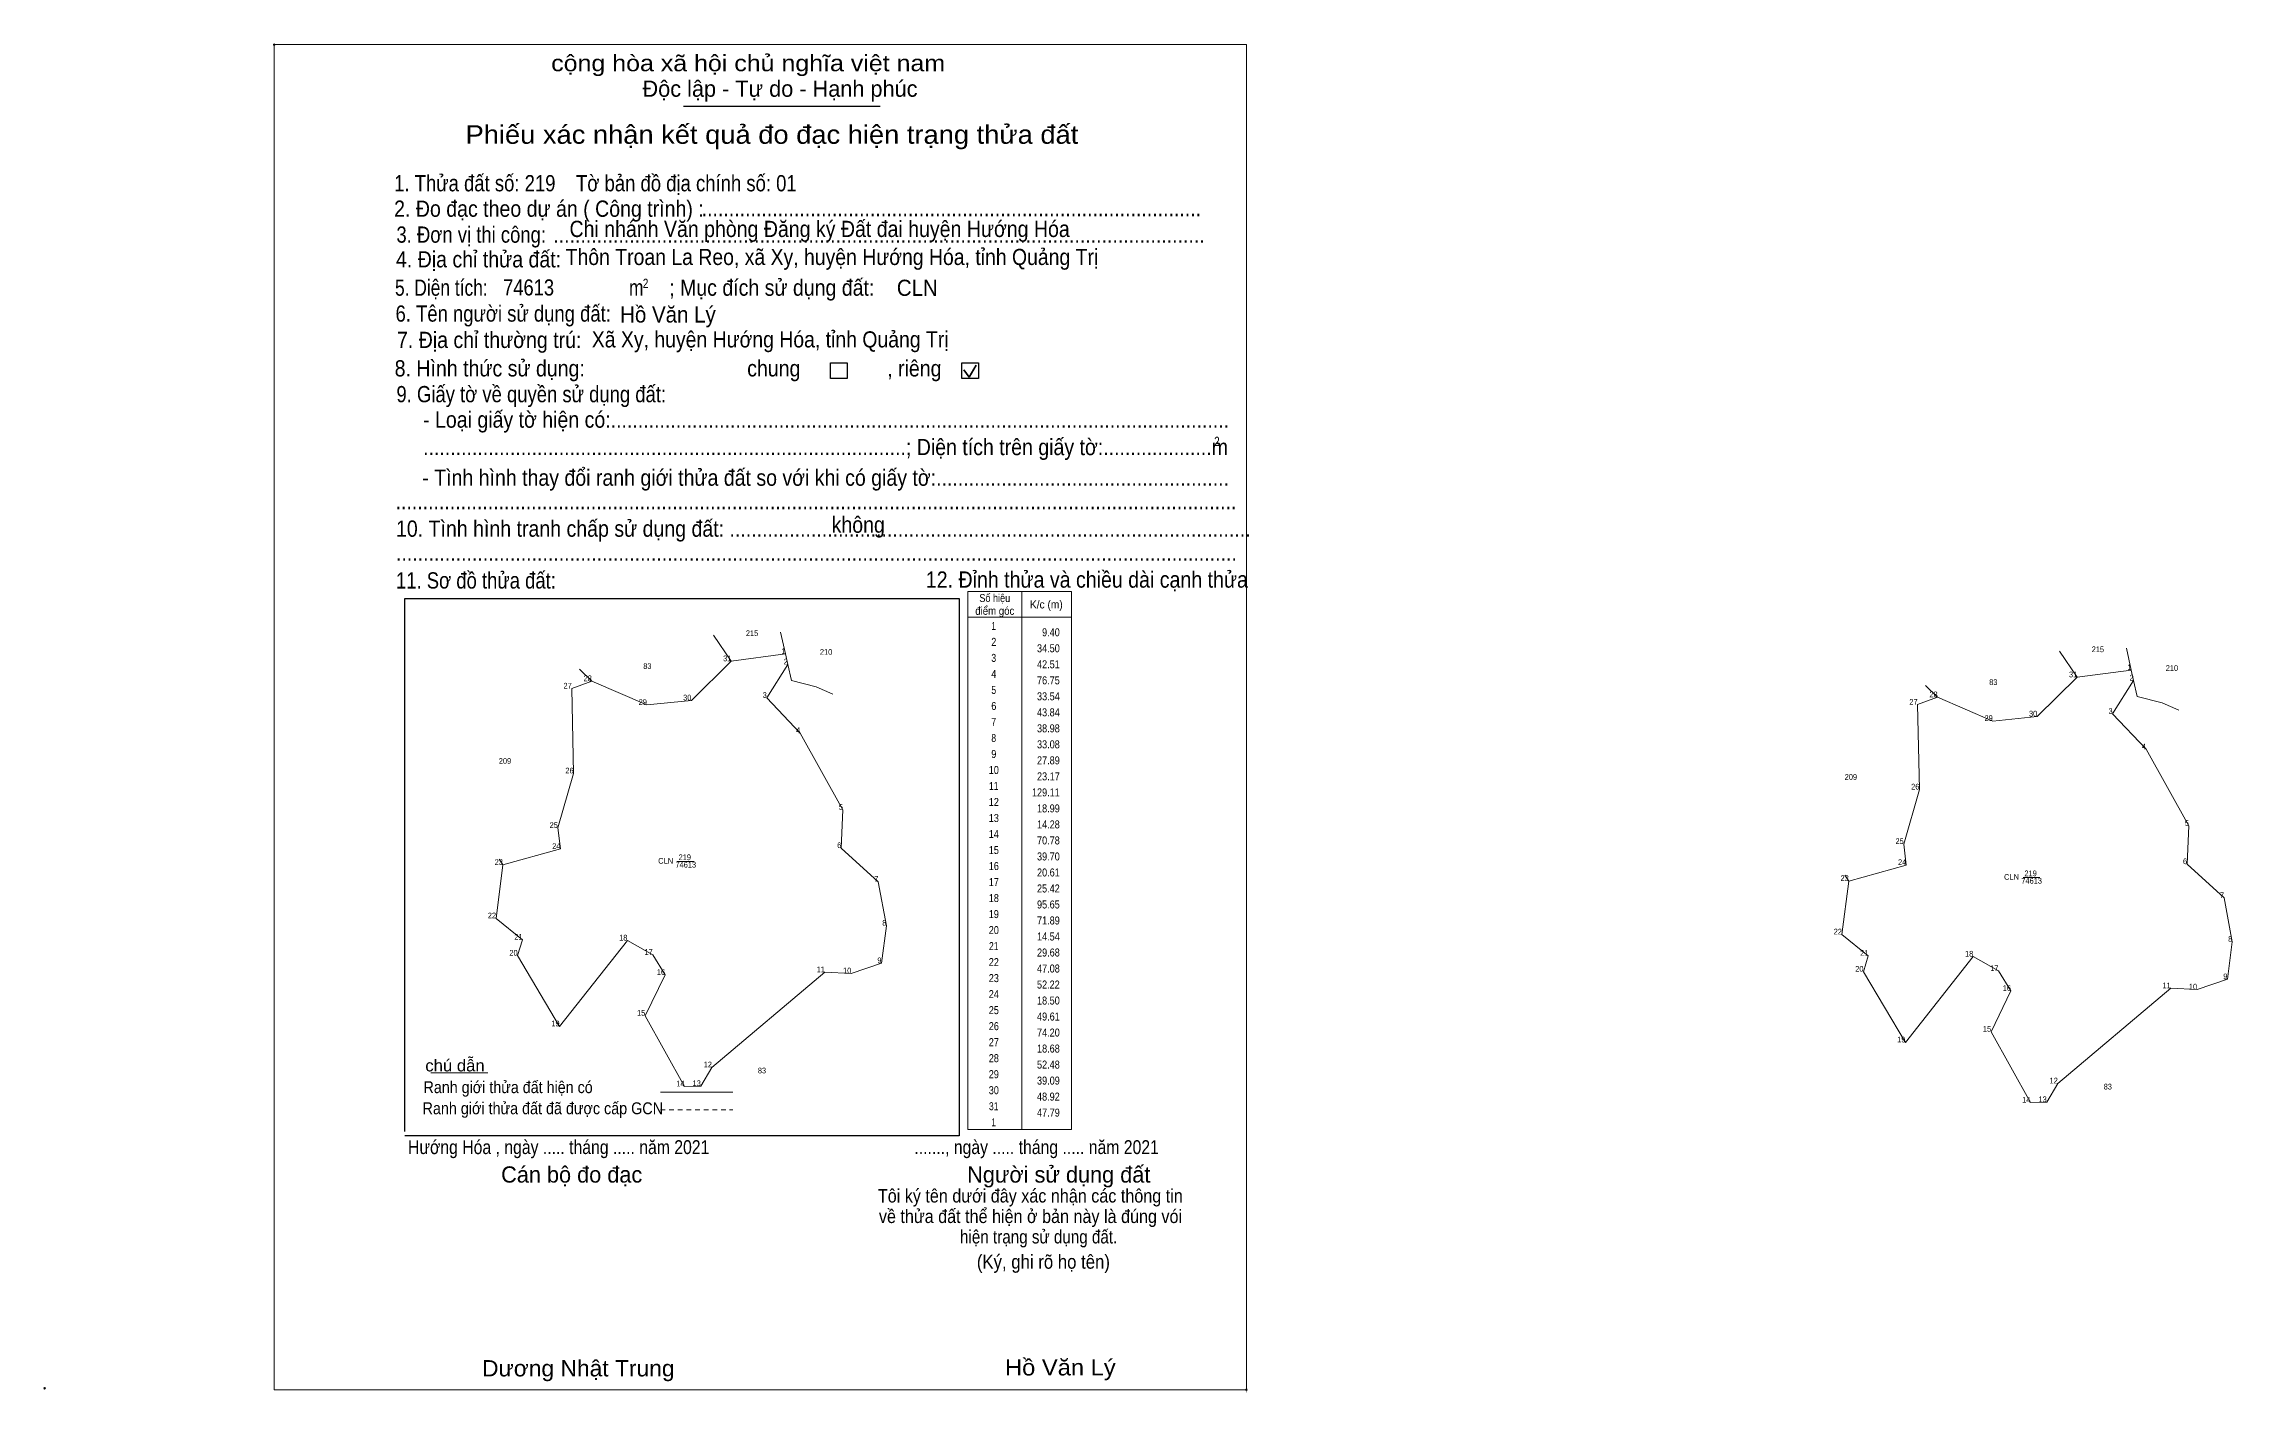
# Model space of a CAD drawing. Header units: metres. Extents: x 550759 to 554593, y 1816617 to 1817959.
# Drawn here: x 552679 to 554593, y 1816617 to 1817796 of the extents above; entities that cross this region are included whole.
import ezdxf
from ezdxf.enums import TextEntityAlignment as Align

# ---------------------------------------------------------------- set-up
doc = ezdxf.new("R2010")
doc.units = ezdxf.units.M
doc.header["$LTSCALE"] = 2.8
doc.header["$PDMODE"] = 32
doc.header["$PDSIZE"] = 1.4
doc.linetypes.add('SHORT_DASHED', pattern=[2.7, 1.5, -1.2])
for name, color, linetype, lineweight in [('1', 7, 'SHORT_DASHED', 13), ('10', 7, 'Continuous', 13), ('17', 7, 'Continuous', 13), ('2', 7, 'Continuous', 13), ('6', 7, 'Continuous', 13), ('63', 7, 'Continuous', 13)]:
    doc.layers.add(name, color=color, linetype=linetype, lineweight=lineweight)

msp = doc.modelspace()

# ---------------------------------------------------------------- linework, layer by layer
at = {"layer": '1', "linetype": 'Continuous'}
for points in [[(553327.83, 1817262.78), (553329.9, 1817253.61), (553311.49, 1817224.43), (553340.69, 1817193.54), (553378.18, 1817126.57), (553376.66, 1817093.06), (553409.05, 1817063.52), (553416.11, 1817025.18), (553411.85, 1816992.38), (553385.43, 1816983.45), (553362.28, 1816984.5), (553263.55, 1816901.3), (553253.85, 1816884.98), (553239.58, 1816884.6), (553205.23, 1816946.49), (553222.6, 1816982.19), (553211.71, 1816999.69), (553189.59, 1817012.22), (553130.28, 1816937.18), (553093.61, 1816999.01), (553097.81, 1817012.93), (553074.73, 1817031.59), (553080.71, 1817078.29), (553131.02, 1817092.3), (553128.79, 1817110.67), (553142.54, 1817158.34), (553140.94, 1817232.52), (553158.47, 1817238.98), (553206.67, 1817218.23), (553245.56, 1817222.15), (553280.47, 1817256.42)], [(554504.98, 1817248.73), (554507.05, 1817239.56), (554488.64, 1817210.38), (554517.84, 1817179.49), (554555.33, 1817112.52), (554553.81, 1817079.01), (554586.2, 1817049.47), (554593.26, 1817011.13), (554589, 1816978.33), (554562.58, 1816969.4), (554539.43, 1816970.45), (554440.7, 1816887.25), (554431, 1816870.93), (554416.73, 1816870.55), (554382.38, 1816932.44), (554399.75, 1816968.14), (554388.86, 1816985.64), (554366.74, 1816998.17), (554307.43, 1816923.13), (554270.76, 1816984.96), (554274.96, 1816998.88), (554251.88, 1817017.54), (554257.86, 1817064.24), (554308.17, 1817078.25), (554305.94, 1817096.62), (554319.69, 1817144.29), (554318.09, 1817218.47), (554335.62, 1817224.93), (554383.82, 1817204.18), (554422.71, 1817208.1), (554457.62, 1817242.37)]]:
    msp.add_lwpolyline(points, close=True, dxfattribs=at)
at = {"layer": '10'}
for p, q in [((553264.99, 1817279.33), (553280.47, 1817256.42)), ((554442.14, 1817265.28), (554457.62, 1817242.37))]:
    msp.add_line(p, q, dxfattribs=at)
for points in [[(553369.31, 1817227.59), (553354.79, 1817234.08), (553333.09, 1817239.54), (553329.9, 1817253.61), (553327.83, 1817262.78), (553323.49, 1817281.96)], [(554546.46, 1817213.54), (554531.94, 1817220.03), (554510.24, 1817225.49), (554507.05, 1817239.56), (554504.98, 1817248.73), (554500.64, 1817267.91)], [(553329.98, 1817253.73), (553329.9, 1817253.61), (553311.49, 1817224.43), (553340.69, 1817193.54), (553378.18, 1817126.57), (553376.66, 1817093.06), (553409.05, 1817063.52), (553416.11, 1817025.18), (553411.85, 1816992.38), (553385.43, 1816983.45), (553362.28, 1816984.5), (553263.55, 1816901.3), (553253.85, 1816884.98), (553239.58, 1816884.6), (553205.23, 1816946.49), (553222.6, 1816982.19), (553211.71, 1816999.69), (553189.59, 1817012.22), (553130.28, 1816937.18), (553093.61, 1816999.01), (553097.81, 1817012.93), (553074.73, 1817031.59), (553080.71, 1817078.29)], [(553147.73, 1817249.42), (553158.47, 1817238.98), (553140.94, 1817232.52), (553142.54, 1817158.34), (553128.79, 1817110.67), (553131.02, 1817092.3), (553080.71, 1817078.29), (553077.38, 1817083.32)], [(553158.47, 1817238.98), (553206.67, 1817218.23), (553245.56, 1817222.15), (553280.47, 1817256.42), (553327.83, 1817262.78)], [(554335.62, 1817224.93), (554383.82, 1817204.18), (554422.71, 1817208.1), (554457.62, 1817242.37), (554504.98, 1817248.73)], [(554507.13, 1817239.68), (554507.05, 1817239.56), (554488.64, 1817210.38), (554517.84, 1817179.49), (554555.33, 1817112.52), (554553.81, 1817079.01), (554586.2, 1817049.47), (554593.26, 1817011.13), (554589, 1816978.33), (554562.58, 1816969.4), (554539.43, 1816970.45), (554440.7, 1816887.25), (554431, 1816870.93), (554416.73, 1816870.55), (554382.38, 1816932.44), (554399.75, 1816968.14), (554388.86, 1816985.64), (554366.74, 1816998.17), (554307.43, 1816923.13), (554270.76, 1816984.96), (554274.96, 1816998.88), (554251.88, 1817017.54), (554257.86, 1817064.24)], [(554324.88, 1817235.37), (554335.62, 1817224.93), (554318.09, 1817218.47), (554319.69, 1817144.29), (554305.94, 1817096.62), (554308.17, 1817078.25), (554257.86, 1817064.24), (554254.53, 1817069.27)]]:
    msp.add_lwpolyline(points, dxfattribs=at)
at = {"layer": '17'}
msp.add_line((553017.54, 1816896.44), (553067.66, 1816896.44), dxfattribs=at)
at = {"layer": '2', "lineweight": 25}
for p, q in [((553238.81, 1817741.7), (553410.77, 1817741.7)), ((552994.98, 1817311.23), (553479.84, 1817311.23)), ((552994.98, 1816845.23), (552994.98, 1817311.23)), ((553479.84, 1816841.41), (552994.98, 1816841.41))]:
    msp.add_line(p, q, dxfattribs=at)
at = {"layer": '2', "lineweight": 35}
for p, q in [((553488.62, 1817504.92), (553494.51, 1817515.45)), ((553483.79, 1817511.21), (553488.62, 1817504.92))]:
    msp.add_line(p, q, dxfattribs=at)
at = {"layer": '2'}
msp.add_lwpolyline([(552880.65, 1817795.64), (553731.01, 1817795.64), (553731.01, 1816619.49), (552880.65, 1816619.49)], close=True, dxfattribs=at)
at = {"layer": '2', "lineweight": 25}
for points in [[(553367.21, 1817517.27), (553381.81, 1817517.27), (553381.81, 1817503.65), (553367.21, 1817503.65)], [(553482.11, 1817517.27), (553496.71, 1817517.27), (553496.71, 1817503.65), (553482.11, 1817503.65)]]:
    msp.add_lwpolyline(points, close=True, dxfattribs=at)
at = {"layer": '2'}
for p in [(552880.65, 1817795.64), (552679.84, 1816620.7), (553731, 1816619.49)]:
    msp.add_point(p, dxfattribs=at)
at = {"layer": '6'}
msp.add_line((553218.56, 1816879.54), (553281.92, 1816879.54), dxfattribs=at)
at = {"layer": '6', "linetype": 'SHORT_DASHED'}
msp.add_line((553218.56, 1816864.1), (553281.92, 1816864.1), dxfattribs=at)
at = {"layer": '63', "lineweight": 25}
msp.add_line((553479.84, 1817311.24), (553479.84, 1816841.42), dxfattribs=at)
at = {"layer": '63'}
for p, q in [((553534.46, 1817317.32), (553534.46, 1816846.92)), ((553534.46, 1817317.32), (553534.46, 1816846.92)), ((553487.42, 1817294.92), (553578.14, 1817294.92)), ((553233.11, 1817081.37), (553247.95, 1817081.37)), ((554410.26, 1817067.32), (554425.1, 1817067.32))]:
    msp.add_line(p, q, dxfattribs=at)
msp.add_lwpolyline([(553487.42, 1817317.32), (553578.14, 1817317.32), (553578.14, 1816846.92), (553487.42, 1816846.92)], close=True, dxfattribs=at)

# ---------------------------------------------------------------- texts
at = {"layer": '1'}
for s, width, p in [('CLN', 0.95, (553223.085, 1817079.39)), ('74613', 0.85, (553240.675, 1817076.05)), ('219', 0.85, (553239.785, 1817082.51)), ('CLN', 0.95, (554400.235, 1817065.34)), ('74613', 0.85, (554417.825, 1817062)), ('219', 0.85, (554416.935, 1817068.46))]:
    msp.add_text(s, height=5, dxfattribs=dict(at, width=width)).set_placement(p, align=Align.CENTER)
at = {"layer": '2'}
for s, height, width, p in [('cộng hòa xã hội chủ nghĩa việt nam', 14.19, 1.15, (553122.96, 1817772.34)), ('1. Thửa đất số: 219    Tờ bản đồ địa chính số: 01', 14.22, 0.85, (552985.58, 1817667.32)), ('2. Đo đạc theo dự án ( Công trình) : ', 14.2, 0.9, (552985.58, 1817645.06)), ('3. Đơn vị thi công:', 14.2, 0.85, (552987.6, 1817622.4)), ('Chi nhánh Văn phòng Đăng ký Đất đai huyện Hướng Hóa', 14.19, 0.9, (553138.98, 1817627.38)), ('............................................................................................', 14.2, 0.9, (553254.56, 1817645.54)), ('4. Địa chỉ thửa đất:', 14.2, 0.9, (552987.2, 1817600.8)), ('........................................................................................................................', 14.2, 0.9, (553124.78, 1817622.4)), ('Thôn Troan La Reo, xã Xy, huyện Hướng Hóa, tỉnh Quảng Trị', 14.1, 0.9, (553135.62, 1817602.9)), ('5. Diện tích:', 14.2, 0.8, (552986.34, 1817576.02)), ('2', 8.109, 0.8, (553203.12, 1817582.84)), ('; Mục đích sử dụng đất:', 14.19, 0.9, (553226.16, 1817576.02)), ('74613', 14.1, 0.85, (553080.9, 1817576.24)), ('m', 14.19, 0.8, (553191.02, 1817576.02)), ('CLN', 14.1, 0.95, (553425.26, 1817575.94)), ('6. Tên người sử dụng đất:', 14.2, 0.85, (552986.82, 1817553.38)), ('Hồ Văn Lý', 14.1, 0.95, (553183.26, 1817552.6)), ('7. Địa chỉ thường trú:', 14.2, 0.9, (552988.08, 1817530.34)), ('Xã Xy, huyện Hướng Hóa, tỉnh Quảng Trị', 14.1, 0.9, (553158.48, 1817530.82)), ('8. Hình thức sử dụng:', 14.2, 0.9, (552986.06, 1817505.46)), ('chung                , riêng', 14.19, 0.9, (553294.4, 1817505.46)), ('9. Giấy tờ về quyền sử dụng đất:', 14.2, 0.85, (552987.6, 1817482.9)), ('     - Loại giấy tờ hiện có:..................................................................................................................', 14.19, 0.9, (552987.2, 1817460.64)), ('     .........................................................................................; Diện tích trên giấy tờ:....................m', 14.19, 0.9, (552987.2, 1817436.64)), ('2', 8.109, 0.8, (553702.8, 1817444.6)), ('     - Tình hình thay đổi ranh giới thửa đất so với khi có giấy tờ:......................................................', 14.19, 0.9, (552986.46, 1817409.86)), ('...........................................................................................................................................................', 14.19, 0.9, (552986.82, 1817389.3)), ('10. Tình hình tranh chấp sử dụng đất: ................................................................................................', 14.2, 0.9, (552987.2, 1817365.3)), ('không', 14.19, 0.9, (553368.24, 1817368.76)), ('...........................................................................................................................................................', 14.19, 0.9, (552987.2, 1817344.28)), ('11. Sơ đồ thửa đất:', 14.2, 0.85, (552987.2, 1817320)), ('12. Đỉnh thửa và chiều dài cạnh thửa', 14.22, 0.9, (553450.64, 1817320.76)), ('Hướng Hóa , ngày ..... tháng ..... năm 2021', 12.13, 0.85, (552997.76, 1816825.52)), ('......., ngày ..... tháng ..... năm 2021', 12.13, 0.85, (553440.62, 1816825.52)), ('(Ký, ghi rõ họ tên)', 12.17, 0.9, (553495.26, 1816725.28)), ('Dương Nhật Trung', 14.21, 1.05, (553062.48, 1816631.12)), ('Hồ Văn Lý', 14.1, 1.1, (553519.86, 1816631.96))]:
    msp.add_text(s, height=height, dxfattribs=dict(at, width=width)).set_placement(p)
for s, p in [('Độc lập - Tự do - Hạnh phúc', (553202.82, 1817750)), ('Cán bộ đo đạc', (553079.18, 1816800.56)), ('Người sử dụng đất', (553486.8, 1816800.56))]:
    msp.add_text(s, height=14.19, dxfattribs=at).set_placement(p)
for s, height, width, p in [('Phiếu xác nhận kết quả đo đạc hiện trạng thửa đất', 16.22, 1.1, (553316.03, 1817708.9)), ('Tôi ký tên dưới đây xác nhận các thông tin', 11.73, 0.9, (553542.02, 1816783.16)), ('về thửa đất thể hiện ở bản này là đúng vói', 11.73, 0.9, (553542.17, 1816765.22)), ('hiện trạng sử dụng đất.', 11.7, 0.85, (553549.3, 1816747.36))]:
    msp.add_text(s, height=height, dxfattribs=dict(at, width=width)).set_placement(p, align=Align.CENTER)
msp.add_text('.', height=4.056, dxfattribs=at).set_placement((553730.907, 1816617.28), align=Align.CENTER)
at = {"layer": '6'}
for s, height, width, p in [('chú dẫn', 10.39, 1.05, (553012.86, 1816897.78)), ('Ranh giới thửa đất hiện có ', 10.39, 0.9, (553011.3, 1816878.8)), ('Ranh giới thửa đất đã được cấp GCN', 10.42, 0.9, (553010.46, 1816860.34))]:
    msp.add_text(s, height=height, dxfattribs=dict(at, width=width)).set_placement(p)
at = {"layer": '63'}
for s, height, width, p in [('điểm góc', 7, 0.9, (553510.95, 1817297.02)), ('Số hiệu', 7, 0.85, (553510.93, 1817308.22)), ('K/c (m)', 7, 0.95, (553556.035, 1817302.62)), (' 1', 7, 0.75, (553508.985, 1817283.86)), ('215', 5, 0.85, (553298.61, 1817278.43)), ('210', 5, 0.85, (553363.385, 1817262.05)), (' 2', 7, 0.85, (553508.975, 1817269.86)), ('215', 5, 0.85, (554475.76, 1817264.38)), ('83', 5, 0.8, (553207.115, 1817249.68)), (' 4', 7, 0.85, (553508.985, 1817241.86)), (' 3', 7, 0.8, (553508.985, 1817255.86)), ('210', 5, 0.85, (554540.535, 1817248)), (' 5', 7, 0.8, (553508.99, 1817227.86)), ('83', 5, 0.8, (554384.265, 1817235.63)), (' 6', 7, 0.85, (553508.985, 1817213.86)), (' 8', 7, 0.8, (553508.98, 1817185.86)), (' 7', 7, 0.8, (553508.98, 1817199.86)), ('209', 5, 0.85, (553082.545, 1817166.78)), (' 9', 7, 0.85, (553508.98, 1817171.86)), (' 10', 7, 0.85, (553508.98, 1817157.86)), (' 11', 7, 0.8, (553508.98, 1817143.86)), ('209', 5, 0.85, (554259.695, 1817152.73)), (' 12', 7, 0.85, (553508.99, 1817129.86)), (' 13', 7, 0.85, (553508.99, 1817115.86)), (' 14', 7, 0.85, (553508.98, 1817101.86)), (' 15', 7, 0.85, (553508.985, 1817087.86)), (' 16', 7, 0.85, (553508.99, 1817073.86)), (' 17', 7, 0.85, (553508.995, 1817059.86)), (' 19', 7, 0.85, (553508.985, 1817031.86)), (' 18', 7, 0.85, (553508.995, 1817045.86)), (' 20', 7, 0.85, (553508.98, 1817017.86)), (' 21', 7, 0.8, (553508.98, 1817003.86)), (' 22', 7, 0.85, (553508.99, 1816989.86)), (' 23', 7, 0.85, (553508.99, 1816975.86)), (' 24', 7, 0.85, (553508.98, 1816961.86)), (' 25', 7, 0.85, (553508.985, 1816947.86)), (' 26', 7, 0.85, (553508.99, 1816933.86)), (' 27', 7, 0.85, (553508.995, 1816919.86)), (' 28', 7, 0.85, (553508.995, 1816905.86)), ('83', 5, 0.8, (553307.295, 1816896.04)), (' 30', 7, 0.85, (553508.98, 1816877.86)), (' 29', 7, 0.85, (553508.985, 1816891.86)), ('83', 5, 0.8, (554484.445, 1816881.99)), (' 31', 7, 0.8, (553508.98, 1816863.86)), (' 1', 7, 0.75, (553508.985, 1816849.86))]:
    msp.add_text(s, height=height, dxfattribs=dict(at, width=width)).set_placement(p, align=Align.CENTER)
for s, height, width, p in [('9.40', 7, 0.85, (553567.78, 1817278.26)), (' 1', 5, 0.75, (553327.83, 1817262.78)), ('34.50', 7, 0.85, (553567.78, 1817264.26)), (' 31', 5, 0.8, (553280.47, 1817256.42)), (' 2', 5, 0.85, (553329.9, 1817253.61)), ('42.51', 7, 0.85, (553567.79, 1817250.26)), (' 31', 5, 0.8, (554457.62, 1817242.37)), (' 1', 5, 0.75, (554504.98, 1817248.73)), (' 27', 5, 0.85, (553140.94, 1817232.52)), (' 28', 5, 0.85, (553158.47, 1817238.98)), (' 3', 5, 0.8, (553311.49, 1817224.43)), ('33.54', 7, 0.85, (553567.78, 1817222.26)), ('76.75', 7, 0.85, (553567.78, 1817236.26)), (' 28', 5, 0.85, (554335.62, 1817224.93)), (' 2', 5, 0.85, (554507.05, 1817239.56)), (' 29', 5, 0.85, (553206.67, 1817218.23)), (' 30', 5, 0.85, (553245.56, 1817222.15)), ('43.84', 7, 0.85, (553567.78, 1817208.26)), (' 27', 5, 0.85, (554318.09, 1817218.47)), (' 29', 5, 0.85, (554383.82, 1817204.18)), (' 30', 5, 0.85, (554422.71, 1817208.1)), (' 3', 5, 0.8, (554488.64, 1817210.38)), (' 4', 5, 0.85, (553340.69, 1817193.54)), ('38.98', 7, 0.85, (553567.79, 1817194.26)), ('33.08', 7, 0.85, (553567.79, 1817180.26)), ('27.89', 7, 0.85, (553567.79, 1817166.26)), (' 4', 5, 0.85, (554517.84, 1817179.49)), (' 26', 5, 0.85, (553142.54, 1817158.34)), ('23.17', 7, 0.85, (553567.79, 1817152.26)), (' 5', 5, 0.8, (553378.18, 1817126.57)), ('129.11', 7, 0.85, (553567.79, 1817138.26)), (' 26', 5, 0.85, (554319.69, 1817144.29)), (' 25', 5, 0.85, (553128.79, 1817110.67)), ('18.99', 7, 0.85, (553567.79, 1817124.26)), ('14.28', 7, 0.85, (553567.79, 1817110.26)), (' 5', 5, 0.8, (554555.33, 1817112.52)), (' 24', 5, 0.85, (553131.02, 1817092.3)), (' 6', 5, 0.85, (553376.66, 1817093.06)), ('70.78', 7, 0.85, (553567.79, 1817096.26)), (' 25', 5, 0.85, (554305.94, 1817096.62)), (' 23', 5, 0.85, (553080.71, 1817078.29)), ('39.70', 7, 0.85, (553567.78, 1817082.26)), ('20.61', 7, 0.85, (553567.79, 1817068.26)), (' 24', 5, 0.85, (554308.17, 1817078.25)), (' 6', 5, 0.85, (554553.81, 1817079.01)), (' 7', 5, 0.8, (553409.05, 1817063.52)), ('25.42', 7, 0.85, (553567.77, 1817054.26)), (' 23', 5, 0.85, (554257.86, 1817064.24)), (' 22', 5, 0.85, (553074.73, 1817031.59)), ('95.65', 7, 0.85, (553567.78, 1817040.26)), (' 7', 5, 0.8, (554586.2, 1817049.47)), (' 21', 5, 0.8, (553097.81, 1817012.93)), (' 18', 5, 0.85, (553189.59, 1817012.22)), (' 8', 5, 0.8, (553416.11, 1817025.18)), ('71.89', 7, 0.85, (553567.79, 1817026.26)), ('14.54', 7, 0.85, (553567.78, 1817012.26)), (' 22', 5, 0.85, (554251.88, 1817017.54)), (' 20', 5, 0.85, (553093.61, 1816999.01)), (' 17', 5, 0.85, (553211.71, 1816999.69)), ('29.68', 7, 0.85, (553567.79, 1816998.26)), (' 21', 5, 0.8, (554274.96, 1816998.88)), (' 18', 5, 0.85, (554366.74, 1816998.17)), (' 8', 5, 0.8, (554593.26, 1817011.13)), (' 16', 5, 0.85, (553222.6, 1816982.19)), (' 11', 5, 0.8, (553362.28, 1816984.5)), (' 10', 5, 0.85, (553385.43, 1816983.45)), (' 9', 5, 0.85, (553411.85, 1816992.38)), ('47.08', 7, 0.85, (553567.79, 1816984.26)), (' 20', 5, 0.85, (554270.76, 1816984.96)), (' 17', 5, 0.85, (554388.86, 1816985.64)), (' 9', 5, 0.85, (554589, 1816978.33)), ('52.22', 7, 0.85, (553567.77, 1816970.26)), ('18.50', 7, 0.85, (553567.78, 1816956.26)), (' 16', 5, 0.85, (554399.75, 1816968.14)), (' 11', 5, 0.8, (554539.43, 1816970.45)), (' 10', 5, 0.85, (554562.58, 1816969.4)), (' 19', 5, 0.85, (553130.28, 1816937.18)), (' 15', 5, 0.85, (553205.23, 1816946.49)), ('49.61', 7, 0.85, (553567.79, 1816942.26)), ('74.20', 7, 0.85, (553567.78, 1816928.26)), ('18.68', 7, 0.85, (553567.79, 1816914.26)), (' 19', 5, 0.85, (554307.43, 1816923.13)), (' 15', 5, 0.85, (554382.38, 1816932.44)), (' 12', 5, 0.85, (553263.55, 1816901.3)), ('52.48', 7, 0.85, (553567.79, 1816900.26)), (' 14', 5, 0.85, (553239.58, 1816884.6)), (' 13', 5, 0.85, (553253.85, 1816884.98)), ('39.09', 7, 0.85, (553567.79, 1816886.26)), (' 12', 5, 0.85, (554440.7, 1816887.25)), ('48.92', 7, 0.85, (553567.77, 1816872.26)), ('47.79', 7, 0.85, (553567.79, 1816858.26)), (' 14', 5, 0.85, (554416.73, 1816870.55)), (' 13', 5, 0.85, (554431, 1816870.93))]:
    msp.add_text(s, height=height, dxfattribs=dict(at, width=width)).set_placement(p, align=Align.RIGHT)
for p in [(553329.985, 1817253.73), (554507.135, 1817239.68)]:
    msp.add_text('D', height=0.01, dxfattribs=at).set_placement(p, align=Align.CENTER)

doc.saveas('drawing.dxf')
